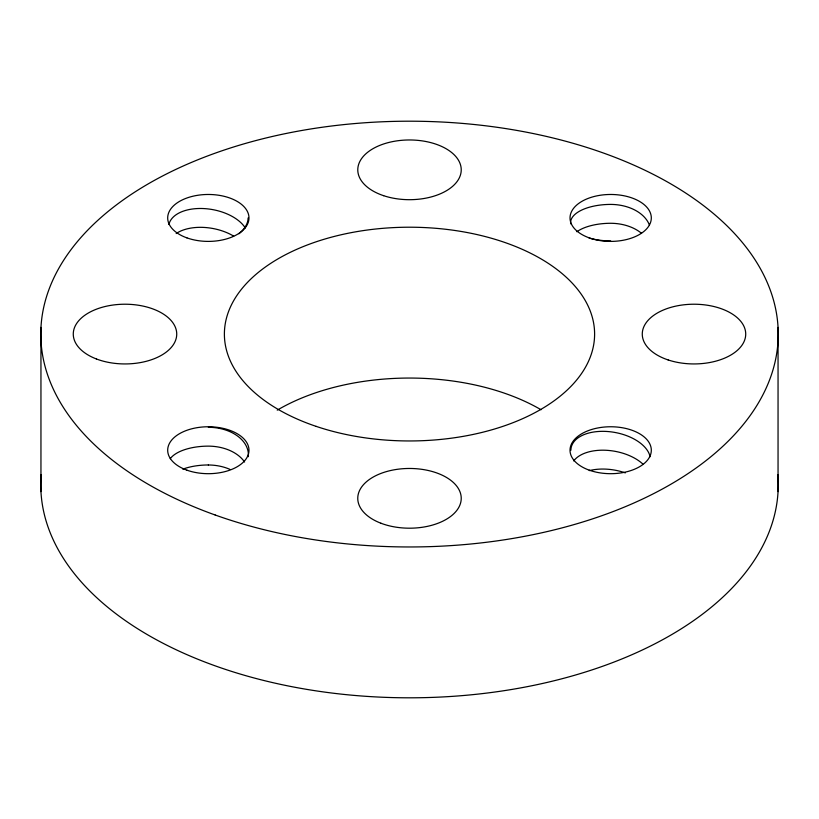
<?xml version="1.0" encoding="UTF-8"?>
<svg xmlns="http://www.w3.org/2000/svg" width="819" height="819" viewBox="0 0 819 819"><rect width="100%" height="100%" fill="white"/><g stroke="black" fill="none" stroke-linecap="round" stroke-linejoin="round"><path stroke-width="1.23" d="M778.05 327.395L778.05 491.605M40.95 327.395L40.95 491.605M277.242 410.155A185.104 106.869 0 0 1 541.062 409.746M777.794 474.59A368.734 212.889 0 0 1 409.5 697.808A368.734 212.889 0 0 1 41.206 474.59M176.177 233.548A40.182 22.963 10.1 0 1 233.681 236.128M168.888 224.529A40.182 22.963 10.1 0 1 203.368 208.548A40.182 22.963 10.1 0 1 245.29 227.958M248.106 217.956A40.182 22.963 -10.1 0 1 238.964 233.773M610.667 240.919A40.182 18.253 0 0 1 589.219 238.063M570.669 223.812A40.182 18.253 0 0 1 610.667 204.412A40.182 27.662 0 0 1 649.477 225.205M641.523 233.313A40.182 27.662 0 0 0 610.667 223.28A40.182 18.253 0 0 0 576.852 231.736M570.894 450.245A40.182 22.963 10.1 0 1 608.179 431.562A40.182 22.963 10.1 0 1 650.112 456.715M573.709 460.923A40.182 22.963 10.1 0 1 605.702 450.255A40.182 22.963 10.1 0 1 642.823 464.015M589.363 470.608A40.182 22.963 10.1 0 1 625.306 472.88M244.584 462.018A40.182 27.662 0 0 0 208.333 446.13A40.182 18.253 0 0 0 170.229 458.732M208.333 464.987A40.182 27.662 0 0 1 229.781 469.307M208.333 427.283A40.182 27.662 0 0 1 248.331 456.685M182.811 469.164A40.182 18.253 0 0 1 208.333 464.967M215.192 515.008A368.734 212.889 0 0 0 778.05 340.765A368.734 212.889 0 0 0 235.258 146.468A368.734 212.889 0 0 0 215.192 515.008M316.124 426.361A185.104 106.869 0 0 0 594.604 334.633A185.104 106.869 0 0 0 317.772 241.257A185.104 106.869 0 0 0 316.124 426.361M668.13 359.94A51.73 29.863 0 0 0 745.72 334.08A51.73 29.863 0 0 0 668.13 308.22A51.73 29.863 0 0 0 668.13 359.94M383.64 195.69A51.73 29.863 0 0 0 461.23 169.83A51.73 29.863 0 0 0 383.64 143.97A51.73 29.863 0 0 0 383.64 195.69M96.386 358.957A51.73 29.863 0 0 0 176.628 335.954A51.73 29.863 0 0 0 102.006 307.33A51.73 29.863 0 0 0 96.386 358.957M380.876 523.208A51.73 29.863 0 0 0 461.128 500.204A51.73 29.863 0 0 0 386.496 471.58A51.73 29.863 0 0 0 380.876 523.208M589.25 470.167A40.643 23.464 0 0 0 651.289 450.962A40.643 23.464 0 0 0 591.461 429.545A40.643 23.464 0 0 0 589.25 470.167M186.916 470.167A40.643 23.464 0 0 0 248.956 450.962A40.643 23.464 0 0 0 189.128 429.545A40.643 23.464 0 0 0 186.916 470.167M186.916 237.879A40.643 23.464 0 0 0 248.956 218.673A40.643 23.464 0 0 0 189.128 197.256A40.643 23.464 0 0 0 186.916 237.879M589.25 237.879A40.643 23.464 0 0 0 651.289 218.673A40.643 23.464 0 0 0 591.461 197.256A40.643 23.464 0 0 0 589.25 237.879"/></g></svg>
